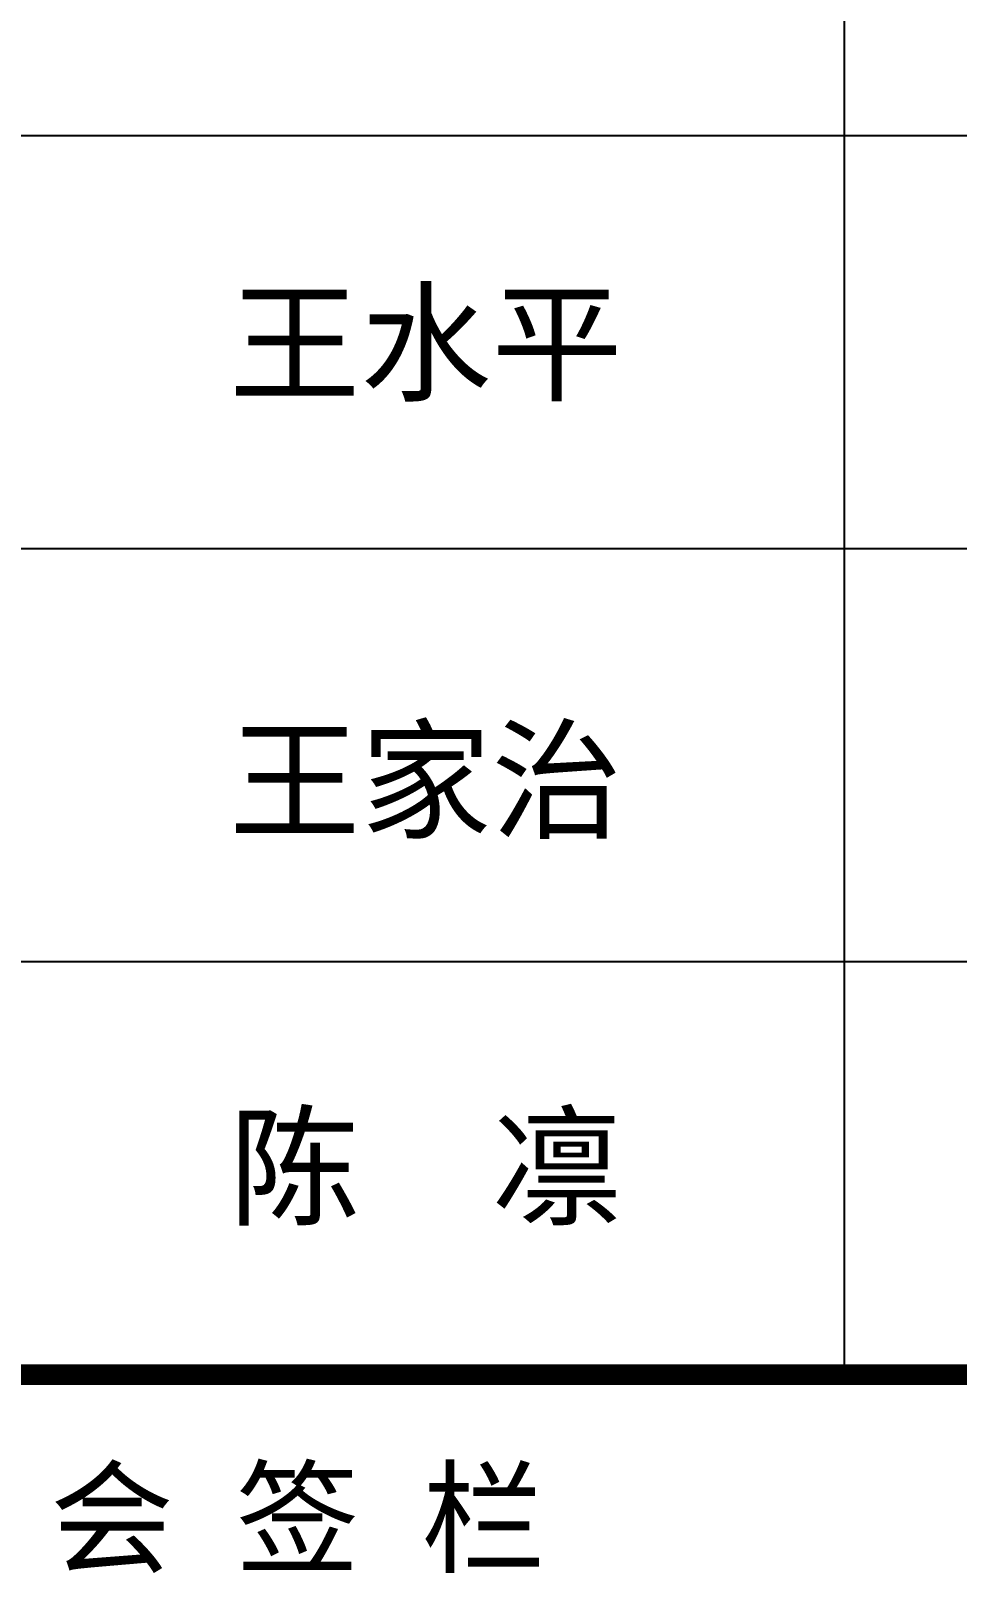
# Model space of a CAD drawing. Extents: x -522490 to 417652, y 450811 to 1108047.
# Drawn here: x 379003 to 379957, y 455993 to 457580 of the extents above; entities that cross this region are included whole.
import ezdxf

# ---------------------------------------------------------------- set-up
doc = ezdxf.new("R2010")
doc.units = 0
doc.header["$LTSCALE"] = 1000
doc.header["$MEASUREMENT"] = 0
doc.layers.add('PUB_TEXT', color=7, linetype='Continuous')
doc.layers.add('PUB_TITLE', color=4, linetype='Continuous')
doc.styles.add('TQ', font='')
doc.styles.get('TQ').set_extended_font_data('SimSun')

msp = doc.modelspace()

# ---------------------------------------------------------------- linework, layer by layer
at = {"layer": 'PUB_TITLE'}
for p, q in [((379840.7, 456197), (379840.7, 459172)), ((377949.4, 457472), (380754.4, 457472)), ((377949.4, 457047), (380754.4, 457047)), ((377949.4, 456622), (380754.4, 456622)), ((377949.4, 456197), (380754.4, 456197))]:
    msp.add_line(p, q, dxfattribs=at)
at = {"layer": 'PUB_TITLE', "lineweight": 40, "const_width": 21.2}
msp.add_lwpolyline([(377949.4, 456197), (380754.4, 456197)], dxfattribs=at)

# ---------------------------------------------------------------- texts
at = {"layer": 'PUB_TEXT', "style": 'TQ'}
for s, p in [('王水平', (379207.1, 457209)), ('王家治', (379207.1, 456759)), ('陈  凛', (379207.1, 456361))]:
    msp.add_text(s, height=99, dxfattribs=at).set_placement(p)
at = {"layer": 'PUB_TEXT', "insert": (379022.7, 456096.3), "char_height": 93.5, "width": 1111.8, "attachment_point": 1, "style": 'TQ'}
msp.add_mtext('会 签 栏', dxfattribs=at)

doc.saveas('drawing.dxf')
